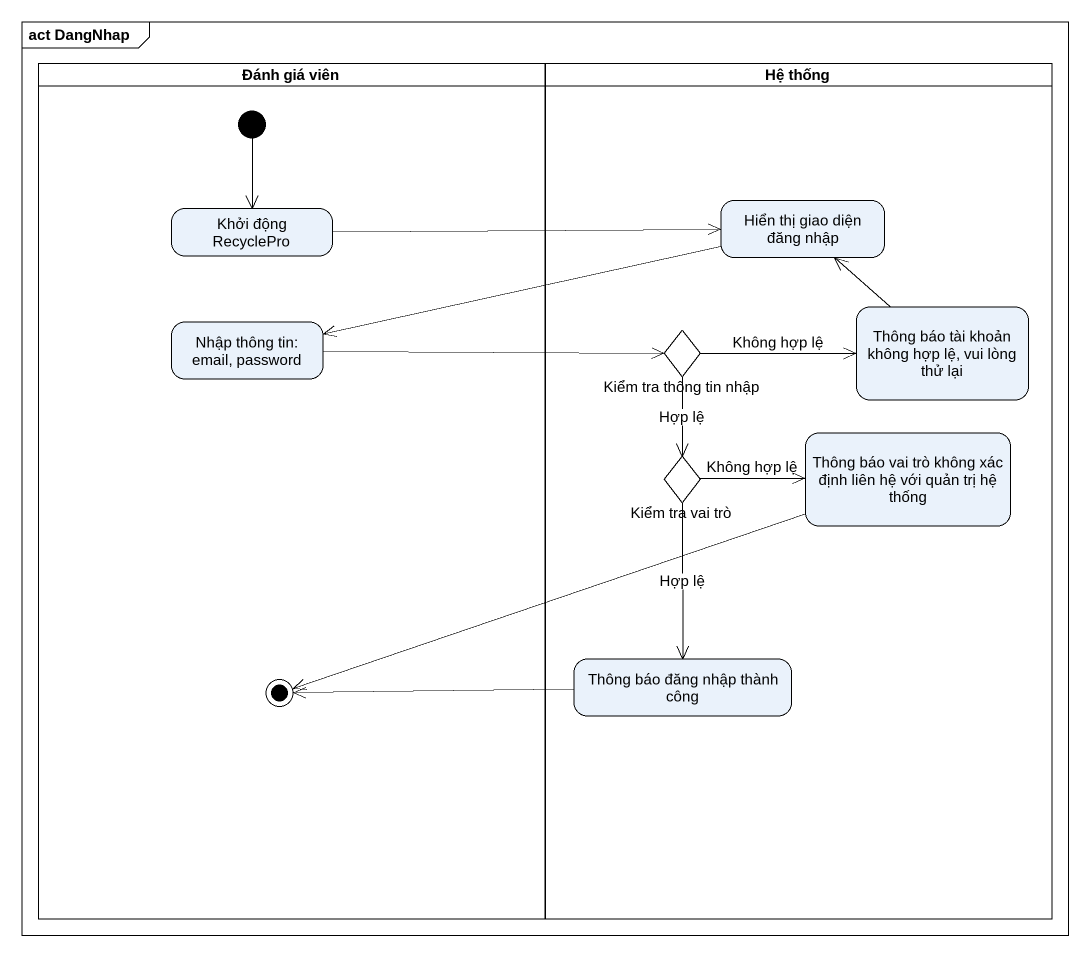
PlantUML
@startuml
mainframe act DangNhap
hide empty description
state "Đánh giá viên" as Đánh_giá_viên <<partition>> {
  state "Khởi động RecyclePro" as Khởi_động_RecyclePro
  state "Nhập thông tin: email, password" as Nhập_thông_tin_email
  state final1 <<end>>
  [*] --> Khởi_động_RecyclePro
}
state "Hệ thống" as Hệ_thống <<partition>> {
  state "Hiển thị giao diện đăng nhập" as Hiển_thị_giao_diện_đăng_nhập
  state "Kiểm tra thông tin nhập" as Kiểm_tra_thông_tin_nhập <<choice>>
  state "Thông báo tài khoản không hợp lệ, vui lòng thử lại" as Thông_báo_tài_khoản_không
  state "Kiểm tra vai trò" as Kiểm_tra_vai_trò <<choice>>
  state "Thông báo vai trò không xác định liên hệ với quản trị hệ thống" as Thông_báo_vai_trò_không_xác
  state "Thông báo đăng nhập thành công" as Thông_báo_đăng_nhập_thành
}
Khởi_động_RecyclePro -right-> Hiển_thị_giao_diện_đăng_nhập
Hiển_thị_giao_diện_đăng_nhập -left-> Nhập_thông_tin_email
Nhập_thông_tin_email -right-> Kiểm_tra_thông_tin_nhập
Kiểm_tra_thông_tin_nhập -right-> Thông_báo_tài_khoản_không : Không hợp lệ
Kiểm_tra_thông_tin_nhập --> Kiểm_tra_vai_trò : Hợp lệ
Thông_báo_tài_khoản_không -up-> Hiển_thị_giao_diện_đăng_nhập
Kiểm_tra_vai_trò -right-> Thông_báo_vai_trò_không_xác : Không hợp lệ
Kiểm_tra_vai_trò --> Thông_báo_đăng_nhập_thành : Hợp lệ
Thông_báo_vai_trò_không_xác -left-> final1
Thông_báo_đăng_nhập_thành -left-> final1
@enduml
